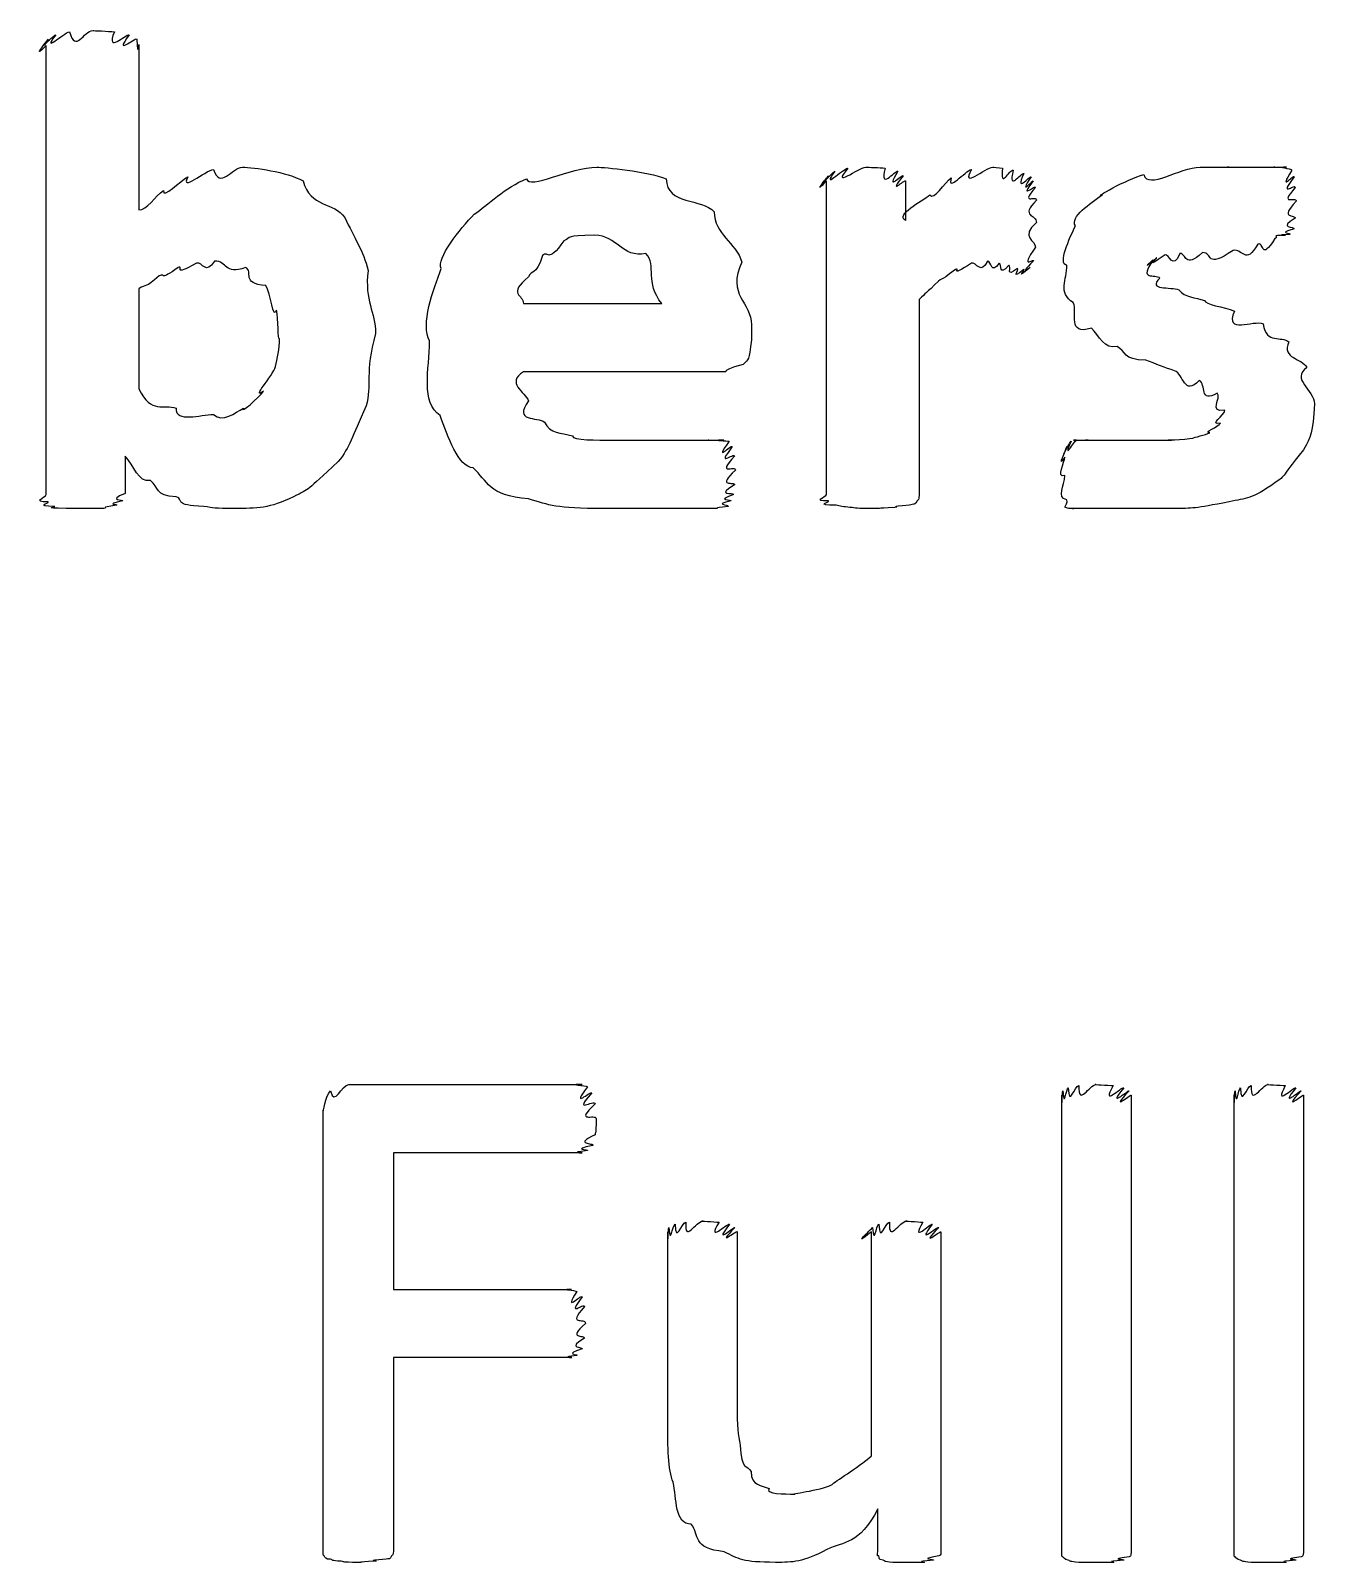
# Model space of a CAD drawing. Header units: millimetres. Extents: x 0 to 216, y 0 to 279.
# Drawn here: x 37.2 to 43.84, y 215.39 to 223.31 of the extents above; entities that cross this region are included whole.
import ezdxf

# ---------------------------------------------------------------- set-up
doc = ezdxf.new("R2010")
doc.units = ezdxf.units.MM
doc.layers.get('0').update_dxf_attribs({"linetype": 'CONTINUOUS'})

msp = doc.modelspace()

# ---------------------------------------------------------------- linework, layer by layer
at = {"color": 0}
for p, q in [((37.283, 220.909), (37.283, 223.23)), ((37.7624, 223.235), (37.7624, 222.381)), ((41.3163, 220.909), (41.3163, 222.53)), ((41.7241, 222.53), (41.7241, 222.326)), ((42.4021, 222.315), (42.4021, 222.315)), ((37.7624, 221.973), (37.7624, 221.455)), ((41.7961, 221.918), (41.7961, 220.909)), ((39.7496, 221.896), (40.4661, 221.896)), ((40.9293, 221.786), (40.9293, 221.708)), ((38.4898, 221.714), (38.4898, 221.714)), ((38.9862, 221.742), (38.9862, 221.742)), ((40.7804, 221.543), (39.7496, 221.543)), ((43.8383, 221.378), (43.8383, 221.378)), ((37.6908, 221.108), (37.6908, 220.915)), ((38.8468, 217.86), (40.054, 217.86)), ((42.533, 215.445), (42.533, 217.804)), ((42.8914, 217.804), (42.8914, 215.445)), ((43.4234, 215.445), (43.4234, 217.804)), ((43.7815, 217.804), (43.7815, 215.445)), ((38.7145, 215.451), (38.7145, 217.727)), ((40.1256, 217.683), (40.1256, 217.683)), ((40.054, 217.507), (39.0783, 217.507)), ((39.0783, 217.507), (39.0783, 216.801)), ((40.4964, 216.112), (40.4964, 217.099)), ((40.8548, 217.099), (40.8548, 216.212)), ((41.5491, 215.941), (41.5491, 217.099)), ((41.9075, 217.099), (41.9075, 215.445)), ((39.0783, 216.801), (39.999, 216.801)), ((39.999, 216.449), (39.0783, 216.449)), ((39.0783, 216.449), (39.0783, 215.451)), ((41.5823, 215.445), (41.5823, 215.666))]:
    msp.add_line(p, q, dxfattribs=at)
for points in [[(37.283, 223.23), (37.2029, 223.149), (37.2854, 223.252), (37.2939, 223.263)], [(37.2939, 223.263), (37.2181, 223.17), (37.3133, 223.281), (37.3324, 223.285)], [(37.3324, 223.285), (37.2551, 223.182), (37.3736, 223.297), (37.404, 223.301)], [(37.404, 223.301), (37.4343, 223.188), (37.477, 223.307), (37.5253, 223.307)], [(37.5253, 223.307), (37.5267, 223.307), (37.6054, 223.304), (37.6357, 223.301)], [(37.6357, 223.301), (37.5888, 223.182), (37.6936, 223.292), (37.7127, 223.285)], [(37.7127, 223.285), (37.6259, 223.17), (37.743, 223.274), (37.7515, 223.263)], [(37.7515, 223.263), (37.7582, 223.153), (37.7624, 223.246), (37.7624, 223.235)], [(37.889, 222.48), (37.8866, 222.432), (37.9748, 222.533), (38.016, 222.552)], [(38.016, 222.552), (37.9719, 222.469), (38.1042, 222.582), (38.1483, 222.59)], [(38.1483, 222.59), (38.1811, 222.483), (38.2446, 222.601), (38.2972, 222.601)], [(38.2972, 222.601), (38.3575, 222.601), (38.5258, 222.577), (38.6112, 222.53)], [(39.7662, 222.541), (39.7771, 222.483), (39.9934, 222.601), (40.1299, 222.601)], [(40.1299, 222.601), (40.1697, 222.601), (40.3888, 222.581), (40.4883, 222.541)], [(41.3163, 222.53), (41.2365, 222.447), (41.3191, 222.549), (41.3272, 222.557)], [(41.3272, 222.557), (41.2517, 222.465), (41.3452, 222.575), (41.3604, 222.58)], [(41.3604, 222.58), (41.2845, 222.476), (41.4002, 222.592), (41.4267, 222.596)], [(41.4267, 222.596), (41.3357, 222.483), (41.4831, 222.601), (41.5202, 222.601)], [(41.5202, 222.601), (41.5315, 222.601), (41.5932, 222.599), (41.6197, 222.596)], [(41.6197, 222.596), (41.5865, 222.476), (41.6705, 222.586), (41.6856, 222.58)], [(41.6856, 222.58), (41.6154, 222.465), (41.7089, 222.568), (41.7131, 222.557)], [(41.7131, 222.557), (41.6264, 222.447), (41.7241, 222.541), (41.7241, 222.53)], [(41.9612, 222.546), (41.9393, 222.469), (42.0328, 222.582), (42.0659, 222.59)], [(42.0659, 222.59), (42.0081, 222.483), (42.139, 222.601), (42.1763, 222.601)], [(42.1763, 222.601), (42.1778, 222.601), (42.2067, 222.599), (42.2257, 222.596)], [(42.2257, 222.596), (42.2148, 222.48), (42.2617, 222.592), (42.2811, 222.585)], [(42.2811, 222.585), (42.2547, 222.469), (42.321, 222.575), (42.3362, 222.568)], [(42.3362, 222.568), (42.2878, 222.458), (42.3665, 222.559), (42.3746, 222.552)], [(42.3746, 222.552), (42.303, 222.443), (42.3855, 222.537), (42.3855, 222.53)], [(42.7411, 222.458), (42.6889, 222.436), (42.8706, 222.541), (42.9563, 222.563)], [(42.9563, 222.563), (42.9796, 222.483), (43.1408, 222.601), (43.2484, 222.601)], [(43.2484, 222.601), (43.2551, 222.601), (43.349, 222.601), (43.3973, 222.601)], [(43.3973, 222.601), (43.3546, 222.601), (43.4936, 222.601), (43.5349, 222.601)], [(43.5349, 222.601), (43.5529, 222.601), (43.6079, 222.601), (43.6344, 222.601)], [(43.6344, 222.601), (43.6079, 222.601), (43.6838, 222.601), (43.6947, 222.601)], [(43.6947, 222.601), (43.6344, 222.601), (43.7183, 222.596), (43.7226, 222.585)], [(43.7226, 222.585), (43.6453, 222.465), (43.7335, 222.566), (43.7335, 222.552)], [(43.7335, 222.552), (43.6481, 222.436), (43.7388, 222.519), (43.7388, 222.497)], [(37.7624, 222.381), (37.8023, 222.377), (37.8478, 222.454), (37.889, 222.48)], [(38.6112, 222.53), (38.6472, 222.392), (38.771, 222.422), (38.8264, 222.342)], [(39.4959, 222.359), (39.5633, 222.403), (39.6586, 222.499), (39.7662, 222.541)], [(40.4883, 222.541), (40.4894, 222.403), (40.6728, 222.443), (40.7363, 222.37)], [(41.8511, 222.458), (41.8691, 222.425), (41.9283, 222.524), (41.9612, 222.546)], [(42.3855, 222.53), (42.3058, 222.428), (42.3926, 222.51), (42.3968, 222.497)], [(42.3968, 222.497), (42.3139, 222.399), (42.4021, 222.46), (42.4021, 222.431)], [(43.7388, 222.497), (43.652, 222.395), (43.7444, 222.454), (43.7444, 222.425)], [(41.7241, 222.326), (41.6705, 222.355), (41.8098, 222.425), (41.8511, 222.458)], [(42.4021, 222.431), (42.3139, 222.34), (42.4021, 222.361), (42.4021, 222.315)], [(42.6036, 222.298), (42.5718, 222.344), (42.6819, 222.414), (42.7411, 222.458)], [(43.7444, 222.425), (43.652, 222.329), (43.7416, 222.359), (43.7388, 222.337)], [(38.8264, 222.342), (38.8758, 222.233), (38.9213, 222.173), (38.9474, 222.067)], [(39.3252, 222.078), (39.2987, 222.127), (39.4215, 222.282), (39.4959, 222.359)], [(40.7363, 222.37), (40.7363, 222.256), (40.8492, 222.21), (40.8795, 222.111)], [(42.4021, 222.315), (42.3139, 222.24), (42.3997, 222.221), (42.3968, 222.188)], [(43.7388, 222.337), (43.6481, 222.285), (43.7363, 222.296), (43.7335, 222.282)], [(40.1189, 222.249), (39.9602, 222.249), (40.0032, 222.239), (39.9591, 222.221)], [(40.3835, 222.155), (40.2579, 222.13), (40.2361, 222.249), (40.1189, 222.249)], [(42.5595, 222.094), (42.5097, 222.101), (42.5732, 222.235), (42.6036, 222.298)], [(43.6344, 222.232), (43.5571, 222.112), (43.5818, 222.215), (43.5462, 222.204)], [(43.6894, 222.249), (43.604, 222.249), (43.6591, 222.243), (43.6344, 222.232)], [(43.7113, 222.254), (43.6231, 222.249), (43.6961, 222.249), (43.6894, 222.249)], [(43.7335, 222.282), (43.6411, 222.26), (43.7226, 222.261), (43.7113, 222.254)], [(39.9591, 222.221), (39.872, 222.094), (39.8776, 222.177), (39.8487, 222.144)], [(40.4661, 221.896), (40.3751, 222.006), (40.4414, 222.092), (40.3835, 222.155)], [(42.3968, 222.188), (42.31, 222.061), (42.3926, 222.134), (42.3855, 222.116)], [(43.1437, 222.155), (43.1052, 222.068), (43.0886, 222.152), (43.0664, 222.149)], [(43.2594, 222.16), (43.1669, 222.072), (43.1768, 222.158), (43.1437, 222.155)], [(43.4192, 222.171), (43.2703, 222.072), (43.3172, 222.16), (43.2594, 222.16)], [(43.5462, 222.204), (43.4827, 222.09), (43.4661, 222.183), (43.4192, 222.171)], [(37.9663, 222.083), (37.8643, 222.009), (37.9028, 222.057), (37.8672, 222.039)], [(38.0601, 222.105), (37.9278, 222.031), (37.9995, 222.094), (37.9663, 222.083)], [(38.1536, 222.116), (38.1071, 222.042), (38.0929, 222.112), (38.0601, 222.105)], [(38.3134, 222.083), (38.2034, 222.042), (38.2199, 222.116), (38.1536, 222.116)], [(38.4182, 221.99), (38.2873, 221.998), (38.3575, 222.061), (38.3134, 222.083)], [(39.2645, 221.703), (39.2176, 221.788), (39.2836, 221.967), (39.3252, 222.078)], [(39.8487, 222.144), (39.8127, 222.031), (39.7951, 222.078), (39.7771, 222.034)], [(40.8795, 222.111), (40.798, 221.94), (40.9293, 221.903), (40.9293, 221.786)], [(41.9834, 222.072), (41.8867, 221.998), (41.9241, 222.037), (41.8952, 222.012)], [(42.0659, 222.105), (41.946, 222.028), (42.0123, 222.086), (41.9834, 222.072)], [(42.1488, 222.116), (42.1157, 222.042), (42.091, 222.112), (42.0659, 222.105)], [(42.2092, 222.105), (42.1665, 222.042), (42.1707, 222.116), (42.1488, 222.116)], [(42.2589, 222.094), (42.2039, 222.031), (42.2271, 222.101), (42.2092, 222.105)], [(42.303, 222.078), (42.237, 222.024), (42.2769, 222.09), (42.2589, 222.094)], [(42.3362, 222.072), (42.2617, 222.013), (42.3168, 222.074), (42.303, 222.078)], [(42.3693, 222.083), (42.2836, 222.013), (42.3499, 222.072), (42.3362, 222.072)], [(42.3855, 222.116), (42.2988, 222.028), (42.376, 222.09), (42.3693, 222.083)], [(42.5923, 221.901), (42.5097, 221.954), (42.5595, 222.02), (42.5595, 222.094)], [(43.0223, 222.133), (42.9246, 222.05), (43.0057, 222.125), (43.0057, 222.122)], [(43.0057, 222.122), (42.9246, 222.009), (43.017, 222.053), (43.0389, 222.028)], [(43.0664, 222.149), (42.9465, 222.061), (43.0332, 222.14), (43.0223, 222.133)], [(37.8672, 222.039), (37.7956, 221.973), (37.7984, 221.998), (37.7624, 221.973)], [(38.9474, 222.067), (38.9269, 221.907), (38.9862, 221.855), (38.9862, 221.742)], [(39.7771, 222.034), (39.6628, 221.943), (39.7524, 221.943), (39.7496, 221.896)], [(41.8952, 222.012), (41.8289, 221.947), (41.8317, 221.954), (41.7961, 221.918)], [(43.0389, 222.028), (42.9729, 221.962), (43.0967, 221.985), (43.138, 221.967)], [(38.4736, 221.863), (38.457, 221.803), (38.4433, 221.952), (38.4182, 221.99)], [(43.138, 221.967), (43.1712, 221.925), (43.2223, 221.93), (43.2703, 221.912)], [(38.4898, 221.714), (38.4789, 221.708), (38.4845, 221.815), (38.4736, 221.863)], [(42.6861, 221.769), (42.5566, 221.73), (42.6173, 221.849), (42.5923, 221.901)], [(43.2703, 221.912), (43.2703, 221.892), (43.3723, 221.879), (43.4248, 221.857)], [(43.4248, 221.857), (43.3723, 221.733), (43.5254, 221.816), (43.5737, 221.791)], [(42.8184, 221.675), (42.7524, 221.656), (42.726, 221.732), (42.6861, 221.769)], [(43.5737, 221.791), (43.5903, 221.682), (43.6686, 221.733), (43.706, 221.698)], [(38.4679, 221.571), (38.4789, 221.609), (38.4898, 221.666), (38.4898, 221.714)], [(38.9862, 221.742), (38.9269, 221.535), (38.9696, 221.477), (38.9364, 221.367)], [(39.3196, 221.317), (39.2176, 221.385), (39.2645, 221.555), (39.2645, 221.703)], [(40.9293, 221.708), (40.9152, 221.598), (40.9141, 221.611), (40.8852, 221.581)], [(43.706, 221.698), (43.6672, 221.609), (43.7776, 221.616), (43.7995, 221.565)], [(42.9673, 221.604), (42.8473, 221.605), (42.8653, 221.649), (42.8184, 221.675)], [(43.1161, 221.549), (43.0678, 221.565), (43.0181, 221.584), (42.9673, 221.604)], [(38.4073, 221.444), (38.3357, 221.396), (38.457, 221.523), (38.4679, 221.571)], [(39.7496, 221.543), (39.6586, 221.488), (39.7577, 221.438), (39.7771, 221.394)], [(40.8852, 221.581), (40.743, 221.543), (40.8245, 221.543), (40.7804, 221.543)], [(43.2428, 221.499), (43.1631, 221.414), (43.1631, 221.534), (43.1161, 221.549)], [(43.7995, 221.565), (43.7141, 221.506), (43.8383, 221.451), (43.8383, 221.378)], [(37.7624, 221.455), (37.8245, 221.323), (37.8919, 221.378), (37.9554, 221.356)], [(38.3025, 221.356), (38.2806, 221.323), (38.3812, 221.407), (38.4073, 221.444)], [(43.3366, 221.433), (43.24, 221.378), (43.2827, 221.48), (43.2428, 221.499)], [(38.9364, 221.367), (38.8606, 221.197), (38.8553, 221.16), (38.7932, 221.08)], [(39.7771, 221.394), (39.6956, 221.281), (39.8226, 221.313), (39.8597, 221.284)], [(43.3751, 221.345), (43.2883, 221.33), (43.3613, 221.411), (43.3366, 221.433)], [(43.8383, 221.378), (43.8326, 221.226), (43.8189, 221.21), (43.7829, 221.141)], [(37.9554, 221.356), (37.9497, 221.278), (38.082, 221.323), (38.1483, 221.323)], [(38.1483, 221.323), (38.1952, 221.278), (38.2612, 221.333), (38.3025, 221.356)], [(39.4903, 221.047), (39.4134, 221.05), (39.3594, 221.21), (39.3196, 221.317)], [(39.8597, 221.284), (39.8872, 221.223), (39.944, 221.23), (40.0032, 221.212)], [(43.3532, 221.278), (43.2883, 221.268), (43.3751, 221.318), (43.3751, 221.345)], [(40.0032, 221.212), (40.0043, 221.19), (40.1313, 221.19), (40.2124, 221.19)], [(43.0996, 221.19), (43.028, 221.19), (43.1768, 221.193), (43.2096, 221.201)], [(43.2096, 221.201), (43.2153, 221.204), (43.276, 221.218), (43.2978, 221.229)], [(43.2978, 221.229), (43.2622, 221.23), (43.3419, 221.259), (43.3532, 221.278)], [(40.2124, 221.19), (40.2869, 221.19), (40.3698, 221.19), (40.4329, 221.19)], [(40.4329, 221.19), (40.4125, 221.19), (40.5486, 221.19), (40.5927, 221.19)], [(40.5927, 221.19), (40.6217, 221.19), (40.6785, 221.19), (40.7088, 221.19)], [(40.7088, 221.19), (40.6837, 221.19), (40.7666, 221.19), (40.7857, 221.19)], [(40.7857, 221.19), (40.7141, 221.19), (40.8051, 221.187), (40.8132, 221.185)], [(40.8132, 221.185), (40.7278, 221.065), (40.8259, 221.171), (40.8298, 221.157)], [(40.8298, 221.157), (40.7388, 221.039), (40.8411, 221.13), (40.8411, 221.108)], [(42.5482, 221.102), (42.5055, 221.036), (42.5552, 221.142), (42.5595, 221.157)], [(42.5595, 221.157), (42.5168, 221.065), (42.5732, 221.181), (42.5813, 221.185)], [(42.5813, 221.185), (42.5319, 221.072), (42.5979, 221.19), (42.6089, 221.19)], [(42.6089, 221.19), (42.5566, 221.19), (42.6434, 221.19), (42.6695, 221.19)], [(42.6695, 221.19), (42.6117, 221.19), (42.733, 221.19), (42.7743, 221.19)], [(42.7743, 221.19), (42.8103, 221.19), (42.8597, 221.19), (42.9122, 221.19)], [(42.9122, 221.19), (42.9175, 221.19), (43.0294, 221.19), (43.0996, 221.19)], [(43.7829, 221.141), (43.6453, 220.973), (43.7003, 221.017), (43.6344, 220.97)], [(37.8231, 220.981), (37.7582, 220.97), (37.7377, 221.059), (37.6908, 221.108)], [(38.7932, 221.08), (38.6182, 220.921), (38.6525, 220.942), (38.5618, 220.898)], [(39.7771, 220.887), (39.5633, 220.906), (39.5676, 220.977), (39.4903, 221.047)], [(40.8411, 221.108), (40.743, 220.999), (40.8464, 221.065), (40.8464, 221.036)], [(42.5482, 221.008), (42.5016, 220.992), (42.5482, 221.08), (42.5482, 221.102)], [(37.9554, 220.898), (37.8425, 220.9), (37.8672, 220.948), (37.8231, 220.981)], [(40.8464, 221.036), (40.743, 220.939), (40.8436, 220.981), (40.8411, 220.959)], [(42.5595, 220.882), (42.5016, 220.895), (42.5482, 220.953), (42.5482, 221.008)], [(43.6344, 220.97), (43.513, 220.882), (43.488, 220.893), (43.3973, 220.871)], [(37.2939, 220.871), (37.2029, 220.871), (37.283, 220.894), (37.283, 220.909)], [(37.6908, 220.915), (37.5931, 220.873), (37.6865, 220.887), (37.6798, 220.876)], [(38.0986, 220.848), (37.9345, 220.855), (38.0023, 220.876), (37.9554, 220.898)], [(38.5618, 220.898), (38.4376, 220.837), (38.3716, 220.837), (38.2584, 220.837)], [(40.1683, 220.837), (39.9094, 220.837), (39.89, 220.854), (39.7771, 220.887)], [(40.8354, 220.909), (40.7363, 220.873), (40.8312, 220.887), (40.8245, 220.876)], [(40.8411, 220.959), (40.7388, 220.9), (40.8383, 220.923), (40.8354, 220.909)], [(41.3272, 220.876), (41.2365, 220.873), (41.3163, 220.898), (41.3163, 220.909)], [(41.7961, 220.909), (41.7918, 220.873), (41.7918, 220.887), (41.7848, 220.876)], [(37.3271, 220.848), (37.2181, 220.851), (37.3006, 220.862), (37.2939, 220.871)], [(37.3874, 220.837), (37.247, 220.84), (37.3408, 220.845), (37.3271, 220.848)], [(37.4869, 220.837), (37.4167, 220.837), (37.4124, 220.837), (37.3874, 220.837)], [(37.5804, 220.837), (37.4936, 220.837), (37.5225, 220.837), (37.4869, 220.837)], [(37.6467, 220.854), (37.549, 220.84), (37.6093, 220.84), (37.5804, 220.837)], [(37.6798, 220.876), (37.5779, 220.855), (37.6604, 220.861), (37.6467, 220.854)], [(38.2584, 220.837), (38.1512, 220.837), (38.1497, 220.84), (38.0986, 220.848)], [(40.4054, 220.837), (40.2579, 220.837), (40.2526, 220.837), (40.1683, 220.837)], [(40.5984, 220.837), (40.5225, 220.837), (40.4784, 220.837), (40.4054, 220.837)], [(40.7416, 220.837), (40.6368, 220.837), (40.6562, 220.837), (40.5984, 220.837)], [(40.8079, 220.848), (40.7099, 220.837), (40.7776, 220.837), (40.7416, 220.837)], [(40.8245, 220.876), (40.725, 220.855), (40.8146, 220.86), (40.8079, 220.848)], [(41.366, 220.854), (41.2517, 220.855), (41.3343, 220.868), (41.3272, 220.876)], [(41.4376, 220.843), (41.4059, 220.845), (41.384, 220.85), (41.366, 220.854)], [(41.559, 220.837), (41.468, 220.837), (41.4708, 220.839), (41.4376, 220.843)], [(41.6691, 220.843), (41.5604, 220.837), (41.6031, 220.837), (41.559, 220.837)], [(41.7463, 220.854), (41.6221, 220.845), (41.7022, 220.846), (41.6691, 220.843)], [(41.7848, 220.876), (41.7766, 220.855), (41.7643, 220.861), (41.7463, 220.854)], [(42.5923, 220.837), (42.5168, 220.837), (42.5662, 220.851), (42.5595, 220.882)], [(42.6586, 220.837), (42.5457, 220.837), (42.606, 220.837), (42.5923, 220.837)], [(42.7687, 220.837), (42.7221, 220.837), (42.6875, 220.837), (42.6586, 220.837)], [(42.9232, 220.837), (42.8142, 220.837), (42.8156, 220.837), (42.7687, 220.837)], [(43.1105, 220.837), (42.9288, 220.837), (42.981, 220.837), (42.9232, 220.837)], [(43.3973, 220.871), (43.2153, 220.837), (43.2125, 220.837), (43.1105, 220.837)], [(38.7145, 217.727), (38.7145, 217.701), (38.7269, 217.807), (38.7533, 217.827)], [(38.7533, 217.827), (38.7696, 217.741), (38.8137, 217.86), (38.8468, 217.86)], [(40.054, 217.86), (39.9715, 217.86), (40.0734, 217.855), (40.0816, 217.848)], [(40.0816, 217.848), (39.9891, 217.727), (40.0995, 217.829), (40.1038, 217.816)], [(40.1038, 217.816), (40.0004, 217.701), (40.1161, 217.785), (40.1204, 217.76)], [(42.533, 217.804), (42.533, 217.712), (42.5344, 217.818), (42.5387, 217.827)], [(42.5387, 217.827), (42.5443, 217.727), (42.5552, 217.839), (42.5662, 217.843)], [(42.5662, 217.843), (42.569, 217.738), (42.5993, 217.854), (42.6212, 217.854)], [(42.6212, 217.854), (42.6173, 217.741), (42.6766, 217.86), (42.7094, 217.86)], [(42.7094, 217.86), (42.6875, 217.86), (42.7757, 217.857), (42.7976, 217.854)], [(42.7976, 217.854), (42.7344, 217.738), (42.8417, 217.85), (42.853, 217.843)], [(42.853, 217.843), (42.7605, 217.727), (42.8763, 217.833), (42.8805, 217.827)], [(42.8805, 217.827), (42.7715, 217.712), (42.8914, 217.811), (42.8914, 217.804)], [(43.4234, 217.804), (43.4234, 217.712), (43.4248, 217.818), (43.4287, 217.827)], [(43.4287, 217.827), (43.4344, 217.727), (43.4453, 217.839), (43.4566, 217.843)], [(43.4566, 217.843), (43.459, 217.738), (43.4894, 217.854), (43.5116, 217.854)], [(43.5116, 217.854), (43.5074, 217.741), (43.5666, 217.86), (43.5998, 217.86)], [(43.5998, 217.86), (43.5776, 217.86), (43.6658, 217.857), (43.688, 217.854)], [(43.688, 217.854), (43.6245, 217.738), (43.7321, 217.85), (43.743, 217.843)], [(43.743, 217.843), (43.6506, 217.727), (43.7667, 217.833), (43.7705, 217.827)], [(43.7705, 217.827), (43.6619, 217.712), (43.7815, 217.811), (43.7815, 217.804)], [(40.1204, 217.76), (40.0071, 217.653), (40.1256, 217.712), (40.1256, 217.683)], [(40.1256, 217.683), (40.1256, 217.591), (40.1228, 217.623), (40.1204, 217.6)], [(40.1204, 217.6), (40.0043, 217.547), (40.1161, 217.559), (40.1091, 217.545)], [(40.0816, 217.518), (39.9715, 217.507), (40.065, 217.507), (40.054, 217.507)], [(40.1091, 217.545), (39.9891, 217.521), (40.0925, 217.525), (40.0816, 217.518)], [(40.4964, 217.099), (40.4964, 217.007), (40.4978, 217.113), (40.5021, 217.121)], [(40.5021, 217.121), (40.5074, 217.022), (40.5197, 217.133), (40.5349, 217.138)], [(40.5349, 217.138), (40.5363, 217.033), (40.568, 217.148), (40.5903, 217.148)], [(40.5903, 217.148), (40.5804, 217.036), (40.6411, 217.154), (40.6785, 217.154)], [(40.6785, 217.154), (40.6506, 217.154), (40.7388, 217.151), (40.761, 217.148)], [(40.761, 217.148), (40.6947, 217.033), (40.8009, 217.144), (40.816, 217.138)], [(40.816, 217.138), (40.724, 217.022), (40.8397, 217.128), (40.8436, 217.121)], [(40.8436, 217.121), (40.7349, 217.011), (40.8548, 217.11), (40.8548, 217.099)], [(41.5491, 217.099), (41.4334, 217.007), (41.5505, 217.113), (41.5548, 217.121)], [(41.5548, 217.121), (41.5618, 217.022), (41.5727, 217.133), (41.5879, 217.138)], [(41.5879, 217.138), (41.5907, 217.033), (41.6207, 217.148), (41.6429, 217.148)], [(41.6429, 217.148), (41.6348, 217.036), (41.6941, 217.154), (41.7311, 217.154)], [(41.7311, 217.154), (41.705, 217.154), (41.7918, 217.151), (41.8137, 217.148)], [(41.8137, 217.148), (41.7491, 217.033), (41.8525, 217.144), (41.8634, 217.138)], [(41.8634, 217.138), (41.7752, 217.022), (41.8881, 217.128), (41.8966, 217.121)], [(41.8966, 217.121), (41.789, 217.007), (41.9075, 217.106), (41.9075, 217.099)], [(39.999, 216.801), (39.9341, 216.801), (40.0184, 216.797), (40.0265, 216.79)], [(40.0265, 216.79), (39.9521, 216.672), (40.0459, 216.776), (40.054, 216.763)], [(40.054, 216.763), (39.9673, 216.647), (40.065, 216.735), (40.065, 216.713)], [(40.065, 216.713), (39.9715, 216.603), (40.0706, 216.661), (40.0706, 216.625)], [(40.0706, 216.625), (39.9715, 216.537), (40.0678, 216.57), (40.065, 216.548)], [(40.065, 216.548), (39.9673, 216.493), (40.0611, 216.506), (40.054, 216.493)], [(40.0265, 216.46), (39.9341, 216.449), (40.0099, 216.449), (39.999, 216.449)], [(40.054, 216.493), (39.9521, 216.462), (40.0375, 216.466), (40.0265, 216.46)], [(40.8548, 216.212), (40.852, 216.085), (40.8601, 216.052), (40.8711, 215.996)], [(40.5239, 215.804), (40.4964, 215.867), (40.4964, 215.991), (40.4964, 216.112)], [(40.8711, 215.996), (40.8781, 215.86), (40.9042, 215.899), (40.9265, 215.859)], [(41.3452, 215.792), (41.359, 215.809), (41.4747, 215.875), (41.5491, 215.941)], [(40.9265, 215.859), (40.9265, 215.783), (40.9829, 215.792), (41.0199, 215.771)], [(40.6178, 215.588), (40.5324, 215.584), (40.5419, 215.722), (40.5239, 215.804)], [(41.0199, 215.771), (40.9995, 215.743), (41.1, 215.743), (41.1522, 215.743)], [(41.1522, 215.743), (41.1166, 215.743), (41.2821, 215.76), (41.3452, 215.792)], [(41.5823, 215.666), (41.4846, 215.478), (41.4059, 215.5), (41.3177, 215.456)], [(40.7885, 215.445), (40.6206, 215.463), (40.6619, 215.529), (40.6178, 215.588)], [(38.7202, 215.423), (38.7145, 215.423), (38.7145, 215.442), (38.7145, 215.451)], [(38.7533, 215.407), (38.7255, 215.404), (38.7269, 215.415), (38.7202, 215.423)], [(39.0673, 215.423), (39.0631, 215.404), (39.0536, 215.409), (39.0398, 215.407)], [(39.0783, 215.451), (39.0744, 215.419), (39.0744, 215.43), (39.0673, 215.423)], [(41.0531, 215.39), (40.8824, 215.39), (40.8615, 215.408), (40.7885, 215.445)], [(41.3177, 215.456), (41.1939, 215.39), (41.1441, 215.39), (41.0531, 215.39)], [(41.5879, 215.423), (41.5727, 215.419), (41.5823, 215.437), (41.5823, 215.445)], [(41.6098, 215.401), (41.5794, 215.404), (41.5907, 215.415), (41.5879, 215.423)], [(41.8966, 215.423), (41.7781, 215.404), (41.8828, 215.408), (41.8691, 215.401)], [(41.9075, 215.445), (41.9075, 215.419), (41.9033, 215.43), (41.8966, 215.423)], [(42.5387, 215.418), (42.533, 215.415), (42.533, 215.434), (42.533, 215.445)], [(42.8914, 215.445), (42.8886, 215.415), (42.8872, 215.424), (42.8805, 215.418)], [(43.4287, 215.418), (43.4234, 215.415), (43.4234, 215.434), (43.4234, 215.445)], [(43.7815, 215.445), (43.779, 215.415), (43.7776, 215.424), (43.7705, 215.418)], [(38.8084, 215.396), (38.7544, 215.397), (38.7671, 215.403), (38.7533, 215.407)], [(38.8966, 215.39), (38.8027, 215.39), (38.8331, 215.392), (38.8084, 215.396)], [(38.9848, 215.396), (38.8719, 215.39), (38.9322, 215.39), (38.8966, 215.39)], [(39.0398, 215.407), (38.916, 215.397), (39.0066, 215.398), (38.9848, 215.396)], [(41.6595, 215.39), (41.6059, 215.393), (41.6235, 215.397), (41.6098, 215.401)], [(41.7421, 215.39), (41.6458, 215.39), (41.6814, 215.39), (41.6595, 215.39)], [(41.8193, 215.39), (41.7117, 215.39), (41.7752, 215.39), (41.7421, 215.39)], [(41.8691, 215.401), (41.753, 215.393), (41.8412, 215.393), (41.8193, 215.39)], [(42.5662, 215.401), (42.5443, 215.404), (42.5457, 215.414), (42.5387, 215.418)], [(42.6212, 215.39), (42.569, 215.393), (42.5799, 215.397), (42.5662, 215.401)], [(42.7094, 215.39), (42.6173, 215.39), (42.6462, 215.39), (42.6212, 215.39)], [(42.7976, 215.39), (42.6875, 215.39), (42.7454, 215.39), (42.7094, 215.39)], [(42.853, 215.401), (42.7344, 215.393), (42.8226, 215.393), (42.7976, 215.39)], [(42.8805, 215.418), (42.7605, 215.404), (42.8667, 215.408), (42.853, 215.401)], [(43.4566, 215.401), (43.4344, 215.404), (43.4358, 215.414), (43.4287, 215.418)], [(43.5116, 215.39), (43.459, 215.393), (43.4703, 215.397), (43.4566, 215.401)], [(43.5998, 215.39), (43.5074, 215.39), (43.5363, 215.39), (43.5116, 215.39)], [(43.688, 215.39), (43.5776, 215.39), (43.6354, 215.39), (43.5998, 215.39)], [(43.743, 215.401), (43.6245, 215.393), (43.7127, 215.393), (43.688, 215.39)], [(43.7705, 215.418), (43.6506, 215.404), (43.7568, 215.408), (43.743, 215.401)]]:
    msp.add_open_spline(points, degree=3, dxfattribs=at)

doc.saveas('drawing.dxf')
